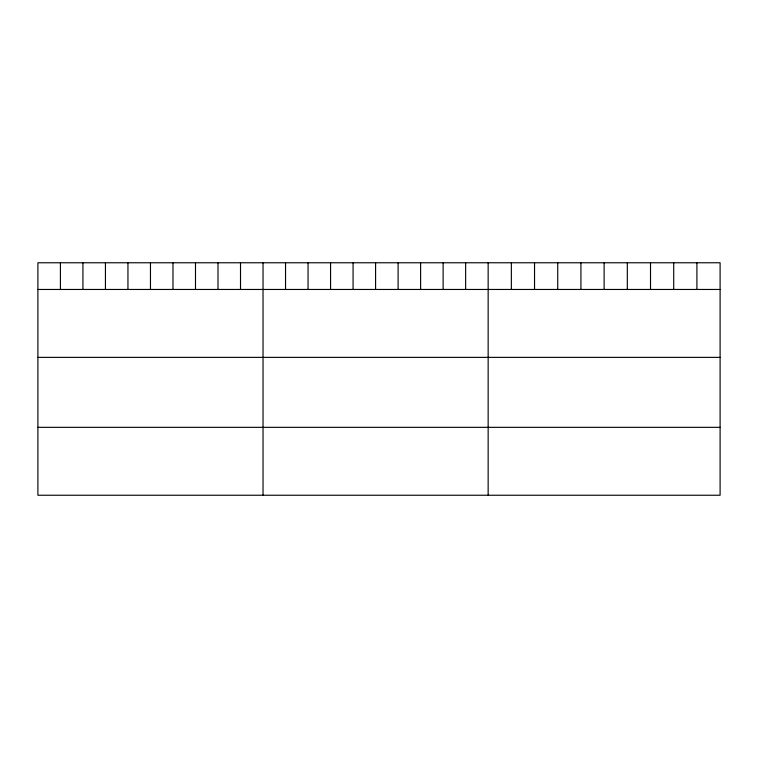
<?xml version="1.0" encoding="UTF-8"?>
<svg xmlns="http://www.w3.org/2000/svg" width="758" height="758" viewBox="0 0 758 758"><rect width="100%" height="100%" fill="white"/><g stroke="black" fill="none" stroke-linecap="round" stroke-linejoin="round"><path stroke-width="1.14" d="M720.1 289.461L720.1 495.239L37.9 495.239L37.9 262.761L720.1 262.761L720.1 289.461L37.9 289.461M37.9 357.369L720.1 357.369M37.9 427.332L720.1 427.332M696.905 262.761L696.905 289.461M673.71 262.761L673.71 289.461M650.516 262.761L650.516 289.461M627.321 262.761L627.321 289.461M604.126 262.761L604.126 289.461M580.931 262.761L580.931 289.461M557.736 262.761L557.736 289.461M534.542 262.761L534.542 289.461M511.347 262.761L511.347 289.461M488.152 262.761L488.152 495.239M465.639 262.761L465.639 289.461M443.127 262.761L443.127 289.461M420.614 262.761L420.614 289.461M398.102 262.761L398.102 289.461M375.589 262.761L375.589 289.461M353.076 262.761L353.076 289.461M330.564 262.761L330.564 289.461M308.051 262.761L308.051 289.461M285.539 262.761L285.539 289.461M263.026 262.761L263.026 495.239M240.513 262.761L240.513 289.461M218.001 262.761L218.001 289.461M195.488 262.761L195.488 289.461M172.976 262.761L172.976 289.461M150.463 262.761L150.463 289.461M127.95 262.761L127.95 289.461M105.438 262.761L105.438 289.461M82.925 262.761L82.925 289.461M60.413 262.761L60.413 289.461"/></g></svg>
